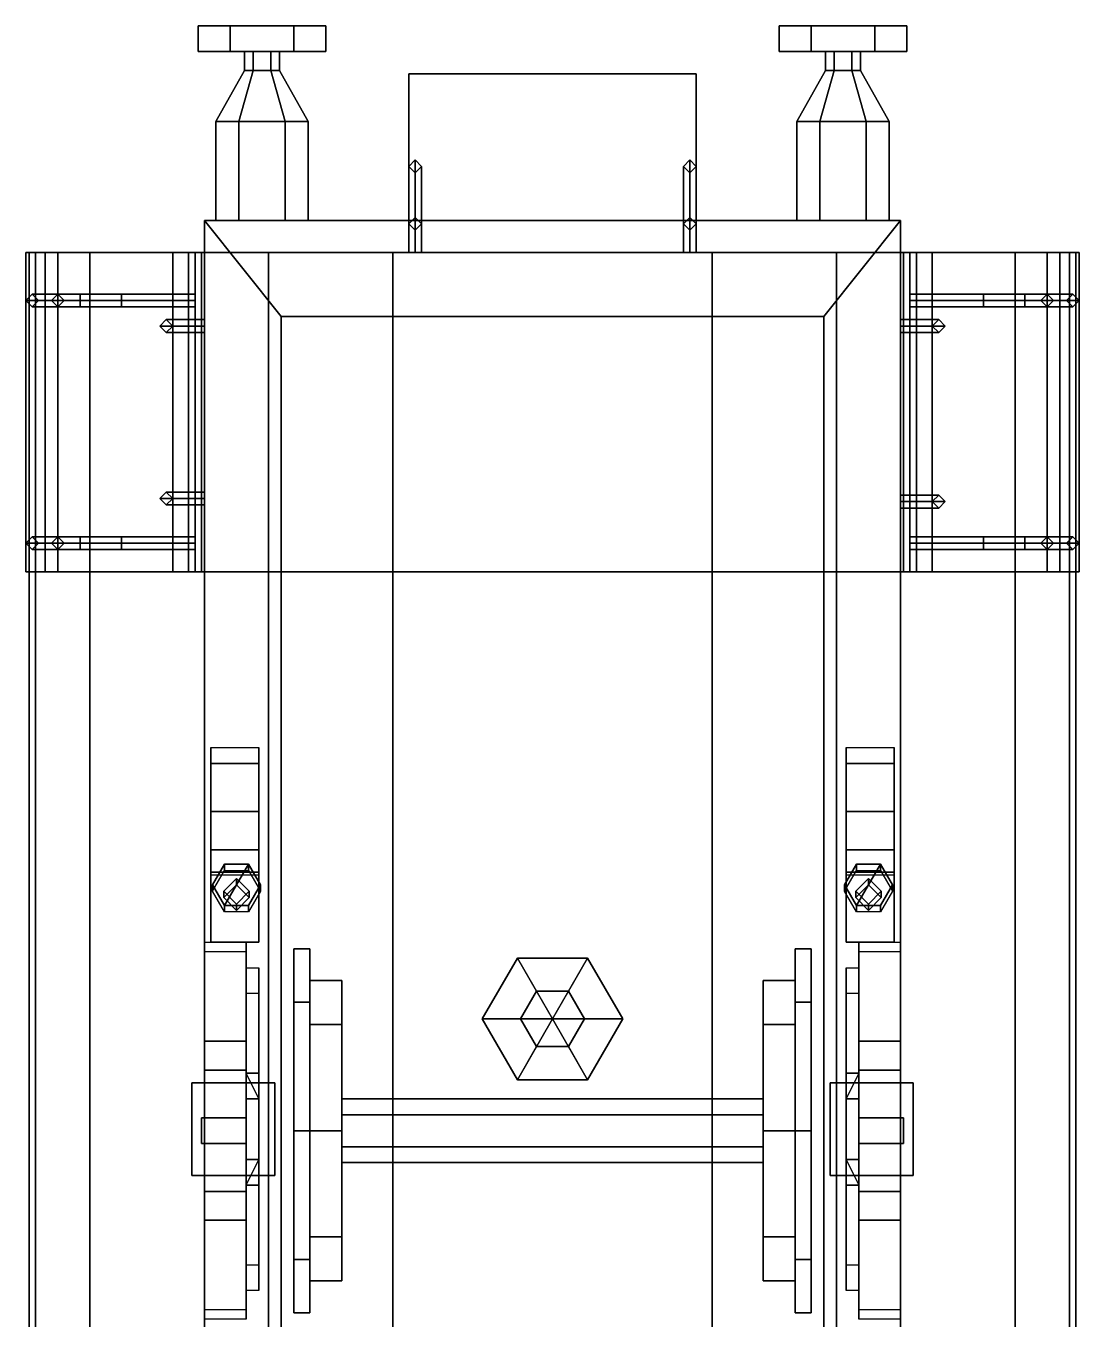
# Model space of a CAD drawing. Header units: millimetres. Extents: x -1.7 to 3, y -7.7 to 18.8.
# Drawn here: x -1.65 to 1.65, y 3.66 to 7.71 of the extents above; entities that cross this region are included whole.
import ezdxf

# ---------------------------------------------------------------- set-up
doc = ezdxf.new("R2010")
doc.units = ezdxf.units.MM
for name, color, linetype in [('buffer', 1, 'Continuous'), ('suspension', 5, 'Continuous'), ('wheels', 2, 'Continuous')]:
    doc.layers.add(name, color=color, linetype=linetype)

msp = doc.modelspace()

# ---------------------------------------------------------------- linework, layer by layer
for points in [[(0.45, 7, 1.26), (0.45, 7.56, 1.26), (-0.45, 7.56, 1.26), (-0.45, 7, 1.26)], [(-0.45, 7, 1.26), (-0.45, 7.56, 1.26), (0.45, 7.56, 1.26), (0.45, 7, 1.26)], [(-0.43, 7.29, 1.26), (-0.45, 7.27, 1.26), (-0.45, 7.27, 2.16), (-0.43, 7.29, 2.18)], [(-0.43, 7.29, 2.18), (-0.45, 7.27, 2.16), (-0.45, 7, 2.16), (-0.43, 7, 2.18)], [(-0.41, 7.27, 1.26), (-0.43, 7.29, 1.26), (-0.43, 7.29, 2.18), (-0.41, 7.27, 2.16)], [(-0.41, 7.27, 2.16), (-0.43, 7.29, 2.18), (-0.43, 7, 2.18), (-0.41, 7, 2.16)], [(0.43, 7.29, 1.26), (0.41, 7.27, 1.26), (0.41, 7.27, 2.16), (0.43, 7.29, 2.18)], [(0.43, 7.29, 2.18), (0.41, 7.27, 2.16), (0.41, 7, 2.16), (0.43, 7, 2.18)], [(0.45, 7.27, 1.26), (0.43, 7.29, 1.26), (0.43, 7.29, 2.18), (0.45, 7.27, 2.16)], [(0.45, 7.27, 2.16), (0.43, 7.29, 2.18), (0.43, 7, 2.18), (0.45, 7, 2.16)], [(-0.45, 7.27, 1.26), (-0.43, 7.25, 1.26), (-0.43, 7.25, 2.14), (-0.45, 7.27, 2.16)], [(-0.45, 7.27, 2.16), (-0.43, 7.25, 2.14), (-0.43, 7, 2.14), (-0.45, 7, 2.16)], [(-0.43, 7.25, 1.26), (-0.41, 7.27, 1.26), (-0.41, 7.27, 2.16), (-0.43, 7.25, 2.14)], [(-0.43, 7.25, 2.14), (-0.41, 7.27, 2.16), (-0.41, 7, 2.16), (-0.43, 7, 2.14)], [(0.41, 7.27, 1.26), (0.43, 7.25, 1.26), (0.43, 7.25, 2.14), (0.41, 7.27, 2.16)], [(0.41, 7.27, 2.16), (0.43, 7.25, 2.14), (0.43, 7, 2.14), (0.41, 7, 2.16)], [(0.43, 7.25, 1.26), (0.45, 7.27, 1.26), (0.45, 7.27, 2.16), (0.43, 7.25, 2.14)], [(0.43, 7.25, 2.14), (0.45, 7.27, 2.16), (0.45, 7, 2.16), (0.43, 7, 2.14)], [(-1.09, 7.1, 0.92), (-1.09, -7.1, 0.92), (-1.09, -7.1, 1.19), (-1.09, 7.1, 1.19)], [(-0.85, 6.8, 0.92), (-0.85, -6.8, 0.92), (-1.09, -7.1, 0.92), (-1.09, 7.1, 0.92)], [(1.09, 7, 1.19), (1.09, 7.1, 1.19), (-1.09, 7.1, 1.19), (-1.09, 7, 1.19)], [(1.09, 7.1, 1.19), (1.09, 7.1, 0.92), (-1.09, 7.1, 0.92), (-1.09, 7.1, 1.19)], [(-1.09, 7.1, 0.92), (1.09, 7.1, 0.92), (0.85, 6.8, 0.92), (-0.85, 6.8, 0.92)], [(-0.43, 7.11, 1.26), (-0.45, 7.09, 1.26), (-0.45, 7.09, 2.16), (-0.43, 7.11, 2.14)], [(-0.45, 7.09, 1.26), (-0.43, 7.07, 1.26), (-0.43, 7.07, 2.14), (-0.45, 7.09, 2.16)], [(-0.41, 7.09, 1.26), (-0.43, 7.11, 1.26), (-0.43, 7.11, 2.14), (-0.41, 7.09, 2.16)], [(-0.43, 7.07, 1.26), (-0.41, 7.09, 1.26), (-0.41, 7.09, 2.16), (-0.43, 7.07, 2.14)], [(0.43, 7.11, 1.26), (0.41, 7.09, 1.26), (0.41, 7.09, 2.16), (0.43, 7.11, 2.14)], [(0.41, 7.09, 1.26), (0.43, 7.07, 1.26), (0.43, 7.07, 2.14), (0.41, 7.09, 2.16)], [(0.45, 7.09, 1.26), (0.43, 7.11, 1.26), (0.43, 7.11, 2.14), (0.45, 7.09, 2.16)], [(0.43, 7.07, 1.26), (0.45, 7.09, 1.26), (0.45, 7.09, 2.16), (0.43, 7.07, 2.14)], [(1.09, 7.1, 0.92), (1.09, -7.1, 0.92), (0.85, -6.8, 0.92), (0.85, 6.8, 0.92)], [(1.09, -7.1, 1.19), (1.09, -7.1, 0.92), (1.09, 7.1, 0.92), (1.09, 7.1, 1.19)], [(-1.19, 6, 0.51), (-1.19, 7, 0.51), (-1.65, 7, 0.51), (-1.65, 6, 0.51)], [(-1.65, 6, 0.51), (-1.65, 7, 0.51), (-1.19, 7, 0.51), (-1.19, 6, 0.51)], [(-1.64, 7, 3.45), (-1.64, -7, 3.45), (-1.64, -7, 3.59), (-1.64, 7, 3.59)], [(1.64, 7, 3.59), (1.64, 7, 3.45), (-1.64, 7, 3.45), (-1.64, 7, 3.59)], [(-1.64, 7, 3.59), (-1.64, -7, 3.59), (-1.62, -7, 3.73), (-1.62, 7, 3.73)], [(1.62, 7, 3.73), (1.64, 7, 3.59), (-1.64, 7, 3.59), (-1.62, 7, 3.73)], [(-1.12, 7, 3.45), (-1.12, 6, 3.45), (-1.64, 6, 3.45), (-1.64, 7, 3.45)], [(-1.62, 7, 3.73), (-1.45, 7, 3.83), (1.45, 7, 3.83), (1.62, 7, 3.73)], [(-1.62, -7, 3.73), (-1.45, -7, 3.83), (-1.45, 7, 3.83), (-1.62, 7, 3.73)], [(-1.59, 6, 0.76), (-1.59, 7, 0.76), (-1.14, 7, 0.76), (-1.14, 6, 0.76)], [(-1.14, 6, 0.76), (-1.14, 7, 0.76), (-1.59, 7, 0.76), (-1.59, 6, 0.76)], [(-1.1, 6, 0.93), (-1.1, 7, 0.93), (-1.55, 7, 0.93), (-1.55, 6, 0.93)], [(-1.55, 6, 0.93), (-1.55, 7, 0.93), (-1.1, 7, 0.93), (-1.1, 6, 0.93)], [(0.89, 7, 4.03), (1.45, 7, 3.83), (-1.45, 7, 3.83), (-0.89, 7, 4.03)], [(-1.45, 7, 3.83), (-1.45, -7, 3.83), (-0.89, -7, 4.03), (-0.89, 7, 4.03)], [(-1.12, 7, 1.19), (-1.12, 6, 1.19), (-1.12, 6, 3.45), (-1.12, 7, 3.45)], [(1.12, 7, 3.45), (1.12, 7, 1.19), (-1.12, 7, 1.19), (-1.12, 7, 3.45)], [(1.12, 7, 1.19), (1.12, 6, 1.19), (-1.12, 6, 1.19), (-1.12, 7, 1.19)], [(-0.89, 7, 4.03), (-0.5, 7, 4.14), (0.5, 7, 4.14), (0.89, 7, 4.03)], [(-0.89, -7, 4.03), (-0.5, -7, 4.14), (-0.5, 7, 4.14), (-0.89, 7, 4.03)], [(-0.5, 7, 4.14), (-0.5, -7, 4.14), (0.5, -7, 4.14), (0.5, 7, 4.14)], [(0.5, 7, 4.14), (0.5, -7, 4.14), (0.89, -7, 4.03), (0.89, 7, 4.03)], [(0.89, -7, 4.03), (1.45, -7, 3.83), (1.45, 7, 3.83), (0.89, 7, 4.03)], [(1.1, 7, 0.93), (1.1, 6, 0.93), (1.55, 6, 0.93), (1.55, 7, 0.93)], [(1.55, 7, 0.93), (1.55, 6, 0.93), (1.1, 6, 0.93), (1.1, 7, 0.93)], [(1.12, 6, 3.45), (1.12, 6, 1.19), (1.12, 7, 1.19), (1.12, 7, 3.45)], [(1.64, 7, 3.45), (1.64, 6, 3.45), (1.12, 6, 3.45), (1.12, 7, 3.45)], [(1.59, 7, 0.76), (1.59, 6, 0.76), (1.14, 6, 0.76), (1.14, 7, 0.76)], [(1.14, 7, 0.76), (1.14, 6, 0.76), (1.59, 6, 0.76), (1.59, 7, 0.76)], [(1.19, 7, 0.51), (1.19, 6, 0.51), (1.65, 6, 0.51), (1.65, 7, 0.51)], [(1.65, 7, 0.51), (1.65, 6, 0.51), (1.19, 6, 0.51), (1.19, 7, 0.51)], [(1.45, 7, 3.83), (1.45, -7, 3.83), (1.62, -7, 3.73), (1.62, 7, 3.73)], [(1.62, -7, 3.73), (1.64, -7, 3.59), (1.64, 7, 3.59), (1.62, 7, 3.73)], [(1.64, -7, 3.59), (1.64, -7, 3.45), (1.64, 7, 3.45), (1.64, 7, 3.59)], [(-1.63, 6.87, 0.51), (-1.65, 6.85, 0.51), (-1.65, 6.85, 1.75), (-1.63, 6.87, 1.75)], [(-1.63, 6.87, 1.75), (-1.65, 6.85, 1.75), (-1.57, 6.85, 1.97), (-1.55, 6.87, 1.97)], [(-1.65, 6.85, 0.51), (-1.63, 6.83, 0.51), (-1.63, 6.83, 1.75), (-1.65, 6.85, 1.75)], [(-1.65, 6.85, 1.75), (-1.63, 6.83, 1.75), (-1.55, 6.83, 1.97), (-1.57, 6.85, 1.97)], [(-1.61, 6.85, 0.51), (-1.63, 6.87, 0.51), (-1.63, 6.87, 1.75), (-1.61, 6.85, 1.75)], [(-1.61, 6.85, 1.75), (-1.63, 6.87, 1.75), (-1.55, 6.87, 1.97), (-1.53, 6.85, 1.97)], [(-1.63, 6.83, 0.51), (-1.61, 6.85, 0.51), (-1.61, 6.85, 1.75), (-1.63, 6.83, 1.75)], [(-1.63, 6.83, 1.75), (-1.61, 6.85, 1.75), (-1.53, 6.85, 1.97), (-1.55, 6.83, 1.97)], [(-1.55, 6.87, 1.97), (-1.57, 6.85, 1.97), (-1.48, 6.85, 2.12), (-1.48, 6.87, 2.09)], [(-1.57, 6.85, 1.97), (-1.55, 6.83, 1.97), (-1.48, 6.83, 2.09), (-1.48, 6.85, 2.12)], [(-1.53, 6.85, 1.97), (-1.55, 6.87, 1.97), (-1.48, 6.87, 2.09), (-1.48, 6.85, 2.06)], [(-1.55, 6.83, 1.97), (-1.53, 6.85, 1.97), (-1.48, 6.85, 2.06), (-1.48, 6.83, 2.09)], [(-1.48, 6.87, 2.09), (-1.48, 6.85, 2.12), (-1.35, 6.85, 2.27), (-1.35, 6.87, 2.25)], [(-1.48, 6.85, 2.06), (-1.48, 6.87, 2.09), (-1.35, 6.87, 2.25), (-1.35, 6.85, 2.23)], [(-1.48, 6.85, 2.12), (-1.48, 6.83, 2.09), (-1.35, 6.83, 2.25), (-1.35, 6.85, 2.27)], [(-1.48, 6.83, 2.09), (-1.48, 6.85, 2.06), (-1.35, 6.85, 2.23), (-1.35, 6.83, 2.25)], [(-1.35, 6.87, 2.25), (-1.35, 6.85, 2.27), (-1.12, 6.85, 2.39), (-1.12, 6.87, 2.37)], [(-1.35, 6.85, 2.23), (-1.35, 6.87, 2.25), (-1.12, 6.87, 2.37), (-1.12, 6.85, 2.35)], [(-1.35, 6.85, 2.27), (-1.35, 6.83, 2.25), (-1.12, 6.83, 2.37), (-1.12, 6.85, 2.39)], [(-1.35, 6.83, 2.25), (-1.35, 6.85, 2.23), (-1.12, 6.85, 2.35), (-1.12, 6.83, 2.37)], [(1.35, 6.85, 2.27), (1.35, 6.87, 2.25), (1.12, 6.87, 2.37), (1.12, 6.85, 2.39)], [(1.35, 6.87, 2.25), (1.35, 6.85, 2.23), (1.12, 6.85, 2.35), (1.12, 6.87, 2.37)], [(1.35, 6.83, 2.25), (1.35, 6.85, 2.27), (1.12, 6.85, 2.39), (1.12, 6.83, 2.37)], [(1.35, 6.85, 2.23), (1.35, 6.83, 2.25), (1.12, 6.83, 2.37), (1.12, 6.85, 2.35)], [(1.48, 6.85, 2.12), (1.48, 6.87, 2.09), (1.35, 6.87, 2.25), (1.35, 6.85, 2.27)], [(1.48, 6.87, 2.09), (1.48, 6.85, 2.06), (1.35, 6.85, 2.23), (1.35, 6.87, 2.25)], [(1.48, 6.83, 2.09), (1.48, 6.85, 2.12), (1.35, 6.85, 2.27), (1.35, 6.83, 2.25)], [(1.48, 6.85, 2.06), (1.48, 6.83, 2.09), (1.35, 6.83, 2.25), (1.35, 6.85, 2.23)], [(1.57, 6.85, 1.97), (1.55, 6.87, 1.97), (1.48, 6.87, 2.09), (1.48, 6.85, 2.12)], [(1.55, 6.87, 1.97), (1.53, 6.85, 1.97), (1.48, 6.85, 2.06), (1.48, 6.87, 2.09)], [(1.55, 6.83, 1.97), (1.57, 6.85, 1.97), (1.48, 6.85, 2.12), (1.48, 6.83, 2.09)], [(1.53, 6.85, 1.97), (1.55, 6.83, 1.97), (1.48, 6.83, 2.09), (1.48, 6.85, 2.06)], [(1.63, 6.87, 1.75), (1.61, 6.85, 1.75), (1.53, 6.85, 1.97), (1.55, 6.87, 1.97)], [(1.61, 6.85, 1.75), (1.63, 6.83, 1.75), (1.55, 6.83, 1.97), (1.53, 6.85, 1.97)], [(1.65, 6.85, 1.75), (1.63, 6.87, 1.75), (1.55, 6.87, 1.97), (1.57, 6.85, 1.97)], [(1.63, 6.83, 1.75), (1.65, 6.85, 1.75), (1.57, 6.85, 1.97), (1.55, 6.83, 1.97)], [(1.63, 6.87, 0.51), (1.61, 6.85, 0.51), (1.61, 6.85, 1.75), (1.63, 6.87, 1.75)], [(1.61, 6.85, 0.51), (1.63, 6.83, 0.51), (1.63, 6.83, 1.75), (1.61, 6.85, 1.75)], [(1.65, 6.85, 0.51), (1.63, 6.87, 0.51), (1.63, 6.87, 1.75), (1.65, 6.85, 1.75)], [(1.63, 6.83, 0.51), (1.65, 6.85, 0.51), (1.65, 6.85, 1.75), (1.63, 6.83, 1.75)], [(-1.21, 6.79, 0.51), (-1.23, 6.77, 0.51), (-1.09, 6.77, 1.16), (-1.09, 6.79, 1.08)], [(-1.23, 6.77, 0.51), (-1.21, 6.75, 0.51), (-1.09, 6.75, 1.08), (-1.09, 6.77, 1.16)], [(-1.19, 6.77, 0.51), (-1.21, 6.79, 0.51), (-1.09, 6.79, 1.08), (-1.09, 6.77, 0.99)], [(-1.21, 6.75, 0.51), (-1.19, 6.77, 0.51), (-1.09, 6.77, 0.99), (-1.09, 6.75, 1.08)], [(-0.85, -6.8, 1.19), (-0.85, -6.8, 0.92), (-0.85, 6.8, 0.92), (-0.85, 6.8, 1.19)], [(-0.85, 6.8, 0.92), (0.85, 6.8, 0.92), (0.85, 6.8, 1.19), (-0.85, 6.8, 1.19)], [(0.85, 6.8, 0.92), (0.85, -6.8, 0.92), (0.85, -6.8, 1.19), (0.85, 6.8, 1.19)], [(1.23, 6.77, 0.51), (1.21, 6.79, 0.51), (1.09, 6.79, 1.08), (1.09, 6.77, 1.16)], [(1.21, 6.79, 0.51), (1.19, 6.77, 0.51), (1.09, 6.77, 0.99), (1.09, 6.79, 1.08)], [(1.19, 6.77, 0.51), (1.21, 6.75, 0.51), (1.09, 6.75, 1.08), (1.09, 6.77, 0.99)], [(1.21, 6.75, 0.51), (1.23, 6.77, 0.51), (1.09, 6.77, 1.16), (1.09, 6.75, 1.08)], [(-1.21, 6.25, 0.51), (-1.23, 6.23, 0.51), (-1.09, 6.23, 1.16), (-1.09, 6.25, 1.08)], [(-1.19, 6.23, 0.51), (-1.21, 6.25, 0.51), (-1.09, 6.25, 1.08), (-1.09, 6.23, 0.99)], [(1.23, 6.22, 0.51), (1.21, 6.24, 0.51), (1.09, 6.24, 1.08), (1.09, 6.22, 1.16)], [(1.21, 6.24, 0.51), (1.19, 6.22, 0.51), (1.09, 6.22, 0.99), (1.09, 6.24, 1.08)], [(-1.23, 6.23, 0.51), (-1.21, 6.21, 0.51), (-1.09, 6.21, 1.08), (-1.09, 6.23, 1.16)], [(-1.21, 6.21, 0.51), (-1.19, 6.23, 0.51), (-1.09, 6.23, 0.99), (-1.09, 6.21, 1.08)], [(1.19, 6.22, 0.51), (1.21, 6.2, 0.51), (1.09, 6.2, 1.08), (1.09, 6.22, 0.99)], [(1.21, 6.2, 0.51), (1.23, 6.22, 0.51), (1.09, 6.22, 1.16), (1.09, 6.2, 1.08)], [(-1.63, 6.11, 0.51), (-1.65, 6.09, 0.51), (-1.65, 6.09, 1.75), (-1.63, 6.11, 1.75)], [(-1.63, 6.11, 1.75), (-1.65, 6.09, 1.75), (-1.57, 6.09, 1.97), (-1.55, 6.11, 1.97)], [(-1.65, 6.09, 0.51), (-1.63, 6.07, 0.51), (-1.63, 6.07, 1.75), (-1.65, 6.09, 1.75)], [(-1.65, 6.09, 1.75), (-1.63, 6.07, 1.75), (-1.55, 6.07, 1.97), (-1.57, 6.09, 1.97)], [(-1.61, 6.09, 0.51), (-1.63, 6.11, 0.51), (-1.63, 6.11, 1.75), (-1.61, 6.09, 1.75)], [(-1.61, 6.09, 1.75), (-1.63, 6.11, 1.75), (-1.55, 6.11, 1.97), (-1.53, 6.09, 1.97)], [(-1.63, 6.07, 0.51), (-1.61, 6.09, 0.51), (-1.61, 6.09, 1.75), (-1.63, 6.07, 1.75)], [(-1.63, 6.07, 1.75), (-1.61, 6.09, 1.75), (-1.53, 6.09, 1.97), (-1.55, 6.07, 1.97)], [(-1.55, 6.11, 1.97), (-1.57, 6.09, 1.97), (-1.48, 6.09, 2.12), (-1.48, 6.11, 2.09)], [(-1.57, 6.09, 1.97), (-1.55, 6.07, 1.97), (-1.48, 6.07, 2.09), (-1.48, 6.09, 2.12)], [(-1.53, 6.09, 1.97), (-1.55, 6.11, 1.97), (-1.48, 6.11, 2.09), (-1.48, 6.09, 2.06)], [(-1.55, 6.07, 1.97), (-1.53, 6.09, 1.97), (-1.48, 6.09, 2.06), (-1.48, 6.07, 2.09)], [(-1.48, 6.11, 2.09), (-1.48, 6.09, 2.12), (-1.35, 6.09, 2.27), (-1.35, 6.11, 2.25)], [(-1.48, 6.09, 2.06), (-1.48, 6.11, 2.09), (-1.35, 6.11, 2.25), (-1.35, 6.09, 2.23)], [(-1.48, 6.09, 2.12), (-1.48, 6.07, 2.09), (-1.35, 6.07, 2.25), (-1.35, 6.09, 2.27)], [(-1.48, 6.07, 2.09), (-1.48, 6.09, 2.06), (-1.35, 6.09, 2.23), (-1.35, 6.07, 2.25)], [(-1.35, 6.11, 2.25), (-1.35, 6.09, 2.27), (-1.12, 6.09, 2.39), (-1.12, 6.11, 2.37)], [(-1.35, 6.09, 2.23), (-1.35, 6.11, 2.25), (-1.12, 6.11, 2.37), (-1.12, 6.09, 2.35)], [(-1.35, 6.09, 2.27), (-1.35, 6.07, 2.25), (-1.12, 6.07, 2.37), (-1.12, 6.09, 2.39)], [(-1.35, 6.07, 2.25), (-1.35, 6.09, 2.23), (-1.12, 6.09, 2.35), (-1.12, 6.07, 2.37)], [(1.35, 6.09, 2.27), (1.35, 6.11, 2.25), (1.12, 6.11, 2.37), (1.12, 6.09, 2.39)], [(1.35, 6.11, 2.25), (1.35, 6.09, 2.23), (1.12, 6.09, 2.35), (1.12, 6.11, 2.37)], [(1.35, 6.07, 2.25), (1.35, 6.09, 2.27), (1.12, 6.09, 2.39), (1.12, 6.07, 2.37)], [(1.35, 6.09, 2.23), (1.35, 6.07, 2.25), (1.12, 6.07, 2.37), (1.12, 6.09, 2.35)], [(1.48, 6.09, 2.12), (1.48, 6.11, 2.09), (1.35, 6.11, 2.25), (1.35, 6.09, 2.27)], [(1.48, 6.11, 2.09), (1.48, 6.09, 2.06), (1.35, 6.09, 2.23), (1.35, 6.11, 2.25)], [(1.48, 6.07, 2.09), (1.48, 6.09, 2.12), (1.35, 6.09, 2.27), (1.35, 6.07, 2.25)], [(1.48, 6.09, 2.06), (1.48, 6.07, 2.09), (1.35, 6.07, 2.25), (1.35, 6.09, 2.23)], [(1.57, 6.09, 1.97), (1.55, 6.11, 1.97), (1.48, 6.11, 2.09), (1.48, 6.09, 2.12)], [(1.55, 6.11, 1.97), (1.53, 6.09, 1.97), (1.48, 6.09, 2.06), (1.48, 6.11, 2.09)], [(1.55, 6.07, 1.97), (1.57, 6.09, 1.97), (1.48, 6.09, 2.12), (1.48, 6.07, 2.09)], [(1.53, 6.09, 1.97), (1.55, 6.07, 1.97), (1.48, 6.07, 2.09), (1.48, 6.09, 2.06)], [(1.63, 6.11, 1.75), (1.61, 6.09, 1.75), (1.53, 6.09, 1.97), (1.55, 6.11, 1.97)], [(1.61, 6.09, 1.75), (1.63, 6.07, 1.75), (1.55, 6.07, 1.97), (1.53, 6.09, 1.97)], [(1.65, 6.09, 1.75), (1.63, 6.11, 1.75), (1.55, 6.11, 1.97), (1.57, 6.09, 1.97)], [(1.63, 6.07, 1.75), (1.65, 6.09, 1.75), (1.57, 6.09, 1.97), (1.55, 6.07, 1.97)], [(1.63, 6.11, 0.51), (1.61, 6.09, 0.51), (1.61, 6.09, 1.75), (1.63, 6.11, 1.75)], [(1.61, 6.09, 0.51), (1.63, 6.07, 0.51), (1.63, 6.07, 1.75), (1.61, 6.09, 1.75)], [(1.65, 6.09, 0.51), (1.63, 6.11, 0.51), (1.63, 6.11, 1.75), (1.65, 6.09, 1.75)], [(1.63, 6.07, 0.51), (1.65, 6.09, 0.51), (1.65, 6.09, 1.75), (1.63, 6.07, 1.75)], [(-1.64, 6, 1.19), (-1.64, -6, 1.19), (-1.64, -6, 3.45), (-1.64, 6, 3.45)], [(1.64, 6, 3.45), (1.64, 6, 1.19), (-1.64, 6, 1.19), (-1.64, 6, 3.45)], [(1.64, 6, 1.19), (1.64, -6, 1.19), (-1.64, -6, 1.19), (-1.64, 6, 1.19)], [(-1.12, 6, 1.19), (-1.64, 6, 1.19), (-1.64, 6, 3.45), (-1.12, 6, 3.45)], [(1.64, 6, 1.19), (1.12, 6, 1.19), (1.12, 6, 3.45), (1.64, 6, 3.45)], [(1.64, -6, 3.45), (1.64, -6, 1.19), (1.64, 6, 1.19), (1.64, 6, 3.45)], [(-1.09, 4.84, 0.92), (-1.09, 4.44, 0.69), (-1.09, 4.53, 0.81), (-1.09, 4.81, 0.92)], [(-0.96, 4.84, 0.92), (-0.96, 4.44, 0.69), (-1.09, 4.44, 0.69), (-1.09, 4.84, 0.92)], [(-0.96, 4.53, 0.81), (-0.96, 4.44, 0.69), (-0.96, 4.84, 0.92), (-0.96, 4.81, 0.92)], [(1.09, 4.84, 0.92), (1.09, 4.44, 0.69), (0.96, 4.44, 0.69), (0.96, 4.84, 0.92)], [(0.96, 4.84, 0.92), (0.96, 4.44, 0.69), (0.96, 4.53, 0.81), (0.96, 4.81, 0.92)], [(1.09, 4.53, 0.81), (1.09, 4.44, 0.69), (1.09, 4.84, 0.92), (1.09, 4.81, 0.92)], [(-1.09, 4.81, 0.92), (-1.09, 4.53, 0.81), (-0.96, 4.53, 0.81), (-0.96, 4.81, 0.92)], [(-0.11, 4.7905, 4.38), (-0.22, 4.6, 4.38), (0, 4.6, 4.52)], [(-0.05, 4.6866, 4.3), (-0.1, 4.6, 4.3), (-0.22, 4.6, 4.38), (-0.11, 4.7905, 4.38)], [(0.11, 4.7905, 4.38), (-0.11, 4.7905, 4.38), (0, 4.6, 4.52)], [(0.05, 4.6866, 4.3), (-0.05, 4.6866, 4.3), (-0.11, 4.7905, 4.38), (0.11, 4.7905, 4.38)], [(0.22, 4.6, 4.38), (0.11, 4.7905, 4.38), (0, 4.6, 4.52)], [(0.1, 4.6, 4.3), (0.05, 4.6866, 4.3), (0.11, 4.7905, 4.38), (0.22, 4.6, 4.38)], [(0.96, 4.81, 0.92), (0.96, 4.53, 0.81), (1.09, 4.53, 0.81), (1.09, 4.81, 0.92)], [(-0.96, 4.76, 0.92), (-0.96, 4.43, 0.4), (-0.96, 4.43, 0.54), (-0.96, 4.68, 0.92)], [(-0.92, 4.76, 0.92), (-0.92, 4.43, 0.4), (-0.96, 4.43, 0.4), (-0.96, 4.76, 0.92)], [(-0.92, 4.43, 0.54), (-0.92, 4.43, 0.4), (-0.92, 4.76, 0.92), (-0.92, 4.68, 0.92)], [(0.96, 4.76, 0.92), (0.96, 4.43, 0.4), (0.92, 4.43, 0.4), (0.92, 4.76, 0.92)], [(0.92, 4.76, 0.92), (0.92, 4.43, 0.4), (0.92, 4.43, 0.54), (0.92, 4.68, 0.92)], [(0.96, 4.43, 0.54), (0.96, 4.43, 0.4), (0.96, 4.76, 0.92), (0.96, 4.68, 0.92)], [(-0.96, 4.68, 0.92), (-0.96, 4.43, 0.54), (-0.92, 4.43, 0.54), (-0.92, 4.68, 0.92)], [(-0.05, 4.6866, 4.14), (-0.1, 4.6, 4.14), (-0.1, 4.6, 4.3), (-0.05, 4.6866, 4.3)], [(0.05, 4.6866, 4.14), (-0.05, 4.6866, 4.14), (-0.05, 4.6866, 4.3), (0.05, 4.6866, 4.3)], [(0.1, 4.6, 4.14), (0.05, 4.6866, 4.14), (0.05, 4.6866, 4.3), (0.1, 4.6, 4.3)], [(0.92, 4.68, 0.92), (0.92, 4.43, 0.54), (0.96, 4.43, 0.54), (0.96, 4.68, 0.92)], [(-0.22, 4.6, 4.38), (-0.11, 4.4095, 4.38), (0, 4.6, 4.52)], [(-0.1, 4.6, 4.3), (-0.05, 4.5134, 4.3), (-0.11, 4.4095, 4.38), (-0.22, 4.6, 4.38)], [(-0.11, 4.4095, 4.38), (0.11, 4.4095, 4.38), (0, 4.6, 4.52)], [(-0.1, 4.6, 4.14), (-0.05, 4.5134, 4.14), (-0.05, 4.5134, 4.3), (-0.1, 4.6, 4.3)], [(0.11, 4.4095, 4.38), (0.22, 4.6, 4.38), (0, 4.6, 4.52)], [(0.05, 4.5134, 4.14), (0.1, 4.6, 4.14), (0.1, 4.6, 4.3), (0.05, 4.5134, 4.3)], [(0.05, 4.5134, 4.3), (0.1, 4.6, 4.3), (0.22, 4.6, 4.38), (0.11, 4.4095, 4.38)], [(-1.09, 4.44, 0.69), (-1.09, 4.29, 0.69), (-1.09, 4.29, 0.81), (-1.09, 4.53, 0.81)], [(-1.09, 4.53, 0.81), (-1.09, 4.29, 0.81), (-0.96, 4.29, 0.81), (-0.96, 4.53, 0.81)], [(-0.05, 4.5134, 4.3), (0.05, 4.5134, 4.3), (0.11, 4.4095, 4.38), (-0.11, 4.4095, 4.38)], [(-0.05, 4.5134, 4.14), (0.05, 4.5134, 4.14), (0.05, 4.5134, 4.3), (-0.05, 4.5134, 4.3)], [(0.96, 4.44, 0.69), (0.96, 4.29, 0.69), (0.96, 4.29, 0.81), (0.96, 4.53, 0.81)], [(0.96, 4.53, 0.81), (0.96, 4.29, 0.81), (1.09, 4.29, 0.81), (1.09, 4.53, 0.81)], [(1.09, 4.29, 0.81), (1.09, 4.29, 0.69), (1.09, 4.44, 0.69), (1.09, 4.53, 0.81)], [(-0.96, 4.44, 0.69), (-0.96, 4.29, 0.69), (-1.09, 4.29, 0.69), (-1.09, 4.44, 0.69)], [(-0.92, 4.43, 0.92), (-0.92, 4.43, 0.28), (-0.96, 4.43, 0.28), (-0.96, 4.43, 0.92)], [(-0.96, 4.43, 0.92), (-0.96, 4.43, 0.73), (-0.96, 4.35, 0.73), (-0.96, 4.35, 0.92)], [(-0.96, 4.43, 0.73), (-0.96, 4.43, 0.28), (-0.96, 4.08, 0.28), (-0.96, 4.08, 0.73)], [(-0.96, 4.08, 0.28), (-0.96, 4.43, 0.28), (-0.92, 4.43, 0.28), (-0.92, 4.08, 0.28)], [(-0.92, 4.16, 0.73), (-0.92, 4.35, 0.73), (-0.96, 4.43, 0.73), (-0.96, 4.08, 0.73)], [(-0.92, 4.35, 0.73), (-0.92, 4.43, 0.73), (-0.92, 4.43, 0.92), (-0.92, 4.35, 0.92)], [(-0.92, 4.08, 0.28), (-0.92, 4.43, 0.28), (-0.92, 4.43, 0.73), (-0.92, 4.08, 0.73)], [(0.96, 4.43, 0.92), (0.96, 4.43, 0.28), (0.92, 4.43, 0.28), (0.92, 4.43, 0.92)], [(0.92, 4.43, 0.73), (0.92, 4.35, 0.73), (0.92, 4.35, 0.92), (0.92, 4.43, 0.92)], [(0.92, 4.43, 0.28), (0.92, 4.08, 0.28), (0.92, 4.08, 0.73), (0.92, 4.43, 0.73)], [(0.96, 4.43, 0.28), (0.96, 4.08, 0.28), (0.92, 4.08, 0.28), (0.92, 4.43, 0.28)], [(0.92, 4.35, 0.73), (0.92, 4.16, 0.73), (0.96, 4.08, 0.73), (0.96, 4.43, 0.73)], [(1.09, 4.44, 0.69), (1.09, 4.29, 0.69), (0.96, 4.29, 0.69), (0.96, 4.44, 0.69)], [(0.96, 4.35, 0.92), (0.96, 4.35, 0.73), (0.96, 4.43, 0.73), (0.96, 4.43, 0.92)], [(0.96, 4.08, 0.73), (0.96, 4.08, 0.28), (0.96, 4.43, 0.28), (0.96, 4.43, 0.73)], [(-0.87, 4.11, 0.68), (-0.87, 4.4, 0.68), (-1.13, 4.4, 0.68), (-1.13, 4.11, 0.68)], [(-1.13, 4.11, 0.4), (-1.13, 4.4, 0.4), (-0.87, 4.4, 0.4), (-0.87, 4.11, 0.4)], [(-1.13, 4.4, 0.68), (-1.13, 4.4, 0.4), (-1.13, 4.11, 0.4), (-1.13, 4.11, 0.68)], [(-0.87, 4.4, 0.68), (-0.87, 4.4, 0.4), (-1.13, 4.4, 0.4), (-1.13, 4.4, 0.68)], [(-0.87, 4.11, 0.4), (-0.87, 4.4, 0.4), (-0.87, 4.4, 0.68), (-0.87, 4.11, 0.68)], [(0.87, 4.4, 0.68), (0.87, 4.11, 0.68), (1.13, 4.11, 0.68), (1.13, 4.4, 0.68)], [(1.13, 4.4, 0.4), (1.13, 4.11, 0.4), (0.87, 4.11, 0.4), (0.87, 4.4, 0.4)], [(0.87, 4.4, 0.4), (0.87, 4.11, 0.4), (0.87, 4.11, 0.68), (0.87, 4.4, 0.68)], [(1.13, 4.4, 0.68), (1.13, 4.4, 0.4), (0.87, 4.4, 0.4), (0.87, 4.4, 0.68)], [(1.13, 4.11, 0.68), (1.13, 4.11, 0.4), (1.13, 4.4, 0.4), (1.13, 4.4, 0.68)], [(-0.96, 4.35, 0.92), (-0.96, 4.35, 0.73), (-0.92, 4.35, 0.73), (-0.92, 4.35, 0.92)], [(0.92, 4.35, 0.92), (0.92, 4.35, 0.73), (0.96, 4.35, 0.73), (0.96, 4.35, 0.92)], [(-0.96, 4.29, 0.82), (-0.96, 4.29, 0.68), (-1.1, 4.29, 0.68), (-1.1, 4.29, 0.82)], [(-1.1, 4.29, 0.82), (-1.1, 4.29, 0.68), (-1.1, 4.21, 0.68), (-1.1, 4.21, 0.82)], [(-0.96, 4.21, 0.82), (-0.96, 4.29, 0.82), (-1.1, 4.29, 0.82), (-1.1, 4.21, 0.82)], [(-0.96, 4.21, 0.68), (-0.96, 4.29, 0.68), (-0.96, 4.29, 0.82), (-0.96, 4.21, 0.82)], [(1.1, 4.29, 0.82), (1.1, 4.29, 0.68), (0.96, 4.29, 0.68), (0.96, 4.29, 0.82)], [(0.96, 4.29, 0.68), (0.96, 4.21, 0.68), (0.96, 4.21, 0.82), (0.96, 4.29, 0.82)], [(0.96, 4.29, 0.82), (0.96, 4.21, 0.82), (1.1, 4.21, 0.82), (1.1, 4.29, 0.82)], [(1.1, 4.21, 0.82), (1.1, 4.21, 0.68), (1.1, 4.29, 0.68), (1.1, 4.29, 0.82)], [(-1.1, 4.21, 0.82), (-1.1, 4.21, 0.68), (-0.96, 4.21, 0.68), (-0.96, 4.21, 0.82)], [(-1.09, 4.21, 0.81), (-1.09, 4.21, 0.69), (-1.09, 4.06, 0.69), (-1.09, 3.97, 0.81)], [(-1.09, 4.06, 0.69), (-1.09, 4.21, 0.69), (-0.96, 4.21, 0.69), (-0.96, 4.06, 0.69)], [(-0.96, 3.97, 0.81), (-0.96, 4.21, 0.81), (-1.09, 4.21, 0.81), (-1.09, 3.97, 0.81)], [(0.96, 4.21, 0.82), (0.96, 4.21, 0.68), (1.1, 4.21, 0.68), (1.1, 4.21, 0.82)], [(0.96, 4.21, 0.81), (0.96, 4.21, 0.69), (0.96, 4.06, 0.69), (0.96, 3.97, 0.81)], [(0.96, 4.06, 0.69), (0.96, 4.21, 0.69), (1.09, 4.21, 0.69), (1.09, 4.06, 0.69)], [(1.09, 3.97, 0.81), (1.09, 4.21, 0.81), (0.96, 4.21, 0.81), (0.96, 3.97, 0.81)], [(1.09, 4.06, 0.69), (1.09, 4.21, 0.69), (1.09, 4.21, 0.81), (1.09, 3.97, 0.81)], [(-0.92, 4.16, 0.92), (-0.92, 4.16, 0.73), (-0.96, 4.16, 0.73), (-0.96, 4.16, 0.92)], [(-0.96, 4.16, 0.92), (-0.96, 4.16, 0.73), (-0.96, 4.08, 0.73), (-0.96, 4.08, 0.92)], [(-0.92, 4.08, 0.73), (-0.92, 4.16, 0.73), (-0.92, 4.16, 0.92), (-0.92, 4.08, 0.92)], [(0.96, 4.16, 0.92), (0.96, 4.16, 0.73), (0.92, 4.16, 0.73), (0.92, 4.16, 0.92)], [(0.92, 4.16, 0.73), (0.92, 4.08, 0.73), (0.92, 4.08, 0.92), (0.92, 4.16, 0.92)], [(0.96, 4.08, 0.92), (0.96, 4.08, 0.73), (0.96, 4.16, 0.73), (0.96, 4.16, 0.92)], [(-1.13, 4.11, 0.68), (-1.13, 4.11, 0.4), (-0.87, 4.11, 0.4), (-0.87, 4.11, 0.68)], [(0.87, 4.11, 0.68), (0.87, 4.11, 0.4), (1.13, 4.11, 0.4), (1.13, 4.11, 0.68)], [(-1.09, 3.66, 0.92), (-1.09, 4.06, 0.69), (-0.96, 4.06, 0.69), (-0.96, 3.66, 0.92)], [(-1.09, 3.97, 0.81), (-1.09, 4.06, 0.69), (-1.09, 3.66, 0.92), (-1.09, 3.69, 0.92)], [(-0.96, 4.08, 0.92), (-0.96, 4.08, 0.28), (-0.92, 4.08, 0.28), (-0.92, 4.08, 0.92)], [(-0.96, 4.08, 0.54), (-0.96, 4.08, 0.4), (-0.96, 3.75, 0.92), (-0.96, 3.83, 0.92)], [(-0.96, 3.75, 0.92), (-0.96, 4.08, 0.4), (-0.92, 4.08, 0.4), (-0.92, 3.75, 0.92)], [(-0.92, 3.83, 0.92), (-0.92, 4.08, 0.54), (-0.96, 4.08, 0.54), (-0.96, 3.83, 0.92)], [(-0.96, 3.66, 0.92), (-0.96, 4.06, 0.69), (-0.96, 3.97, 0.81), (-0.96, 3.69, 0.92)], [(-0.92, 3.75, 0.92), (-0.92, 4.08, 0.4), (-0.92, 4.08, 0.54), (-0.92, 3.83, 0.92)], [(0.92, 4.08, 0.92), (0.92, 4.08, 0.28), (0.96, 4.08, 0.28), (0.96, 4.08, 0.92)], [(0.92, 4.08, 0.54), (0.92, 4.08, 0.4), (0.92, 3.75, 0.92), (0.92, 3.83, 0.92)], [(0.92, 3.75, 0.92), (0.92, 4.08, 0.4), (0.96, 4.08, 0.4), (0.96, 3.75, 0.92)], [(0.96, 3.83, 0.92), (0.96, 4.08, 0.54), (0.92, 4.08, 0.54), (0.92, 3.83, 0.92)], [(0.96, 3.75, 0.92), (0.96, 4.08, 0.4), (0.96, 4.08, 0.54), (0.96, 3.83, 0.92)], [(0.96, 3.66, 0.92), (0.96, 4.06, 0.69), (1.09, 4.06, 0.69), (1.09, 3.66, 0.92)], [(0.96, 3.97, 0.81), (0.96, 4.06, 0.69), (0.96, 3.66, 0.92), (0.96, 3.69, 0.92)], [(1.09, 3.66, 0.92), (1.09, 4.06, 0.69), (1.09, 3.97, 0.81), (1.09, 3.69, 0.92)], [(-0.96, 3.69, 0.92), (-0.96, 3.97, 0.81), (-1.09, 3.97, 0.81), (-1.09, 3.69, 0.92)], [(1.09, 3.69, 0.92), (1.09, 3.97, 0.81), (0.96, 3.97, 0.81), (0.96, 3.69, 0.92)]]:
    msp.add_3dface(points)
at = {"layer": 'buffer'}
for points in [[(-1.01, 7.71, 1.2232), (-1.11, 7.71, 1.05), (-1.11, 7.63, 1.05), (-1.01, 7.63, 1.2232)], [(-0.71, 7.71, 1.05), (-1.11, 7.71, 1.05), (-1.01, 7.71, 1.2232), (-0.81, 7.71, 1.2232)], [(-1.11, 7.71, 1.05), (-1.01, 7.71, 0.8768), (-1.01, 7.63, 0.8768), (-1.11, 7.63, 1.05)], [(-0.81, 7.71, 0.8768), (-1.01, 7.71, 0.8768), (-1.11, 7.71, 1.05), (-0.71, 7.71, 1.05)], [(-1.01, 7.71, 0.8768), (-0.81, 7.71, 0.8768), (-0.81, 7.63, 0.8768), (-1.01, 7.63, 0.8768)], [(-0.81, 7.71, 1.2232), (-1.01, 7.71, 1.2232), (-1.01, 7.63, 1.2232), (-0.81, 7.63, 1.2232)], [(-0.71, 7.71, 1.05), (-0.81, 7.71, 1.2232), (-0.81, 7.63, 1.2232), (-0.71, 7.63, 1.05)], [(-0.81, 7.71, 0.8768), (-0.71, 7.71, 1.05), (-0.71, 7.63, 1.05), (-0.81, 7.63, 0.8768)], [(1.11, 7.71, 1.05), (0.71, 7.71, 1.05), (0.81, 7.71, 1.2232), (1.01, 7.71, 1.2232)], [(0.81, 7.71, 1.2232), (0.71, 7.71, 1.05), (0.71, 7.63, 1.05), (0.81, 7.63, 1.2232)], [(1.01, 7.71, 0.8768), (0.81, 7.71, 0.8768), (0.71, 7.71, 1.05), (1.11, 7.71, 1.05)], [(0.71, 7.71, 1.05), (0.81, 7.71, 0.8768), (0.81, 7.63, 0.8768), (0.71, 7.63, 1.05)], [(0.81, 7.71, 0.8768), (1.01, 7.71, 0.8768), (1.01, 7.63, 0.8768), (0.81, 7.63, 0.8768)], [(1.01, 7.71, 1.2232), (0.81, 7.71, 1.2232), (0.81, 7.63, 1.2232), (1.01, 7.63, 1.2232)], [(1.11, 7.71, 1.05), (1.01, 7.71, 1.2232), (1.01, 7.63, 1.2232), (1.11, 7.63, 1.05)], [(1.01, 7.71, 0.8768), (1.11, 7.71, 1.05), (1.11, 7.63, 1.05), (1.01, 7.63, 0.8768)], [(-0.81, 7.63, 1.2232), (-1.01, 7.63, 1.2232), (-1.11, 7.63, 1.05), (-0.71, 7.63, 1.05)], [(-0.71, 7.63, 1.05), (-1.11, 7.63, 1.05), (-1.01, 7.63, 0.8768), (-0.81, 7.63, 0.8768)], [(-0.9375, 7.63, 1.0976), (-0.965, 7.63, 1.05), (-0.965, 7.57, 1.05), (-0.9375, 7.57, 1.0976)], [(-0.965, 7.63, 1.05), (-0.9375, 7.63, 1.0024), (-0.9375, 7.57, 1.0024), (-0.965, 7.57, 1.05)], [(-0.9375, 7.63, 1.0024), (-0.8825, 7.63, 1.0024), (-0.8825, 7.57, 1.0024), (-0.9375, 7.57, 1.0024)], [(-0.8825, 7.63, 1.0976), (-0.9375, 7.63, 1.0976), (-0.9375, 7.57, 1.0976), (-0.8825, 7.57, 1.0976)], [(-0.855, 7.63, 1.05), (-0.8825, 7.63, 1.0976), (-0.8825, 7.57, 1.0976), (-0.855, 7.57, 1.05)], [(-0.8825, 7.63, 1.0024), (-0.855, 7.63, 1.05), (-0.855, 7.57, 1.05), (-0.8825, 7.57, 1.0024)], [(1.01, 7.63, 1.2232), (0.81, 7.63, 1.2232), (0.71, 7.63, 1.05), (1.11, 7.63, 1.05)], [(1.11, 7.63, 1.05), (0.71, 7.63, 1.05), (0.81, 7.63, 0.8768), (1.01, 7.63, 0.8768)], [(0.8825, 7.63, 1.0976), (0.855, 7.63, 1.05), (0.855, 7.57, 1.05), (0.8825, 7.57, 1.0976)], [(0.855, 7.63, 1.05), (0.8825, 7.63, 1.0024), (0.8825, 7.57, 1.0024), (0.855, 7.57, 1.05)], [(0.8825, 7.63, 1.0024), (0.9375, 7.63, 1.0024), (0.9375, 7.57, 1.0024), (0.8825, 7.57, 1.0024)], [(0.9375, 7.63, 1.0976), (0.8825, 7.63, 1.0976), (0.8825, 7.57, 1.0976), (0.9375, 7.57, 1.0976)], [(0.965, 7.63, 1.05), (0.9375, 7.63, 1.0976), (0.9375, 7.57, 1.0976), (0.965, 7.57, 1.05)], [(0.9375, 7.63, 1.0024), (0.965, 7.63, 1.05), (0.965, 7.57, 1.05), (0.9375, 7.57, 1.0024)], [(-0.9375, 7.57, 1.0976), (-0.965, 7.57, 1.05), (-1.055, 7.41, 1.05), (-0.9825, 7.41, 1.1756)], [(-0.965, 7.57, 1.05), (-0.9375, 7.57, 1.0024), (-0.9825, 7.41, 0.9244), (-1.055, 7.41, 1.05)], [(-0.9375, 7.57, 1.0024), (-0.8825, 7.57, 1.0024), (-0.8375, 7.41, 0.9244), (-0.9825, 7.41, 0.9244)], [(-0.8825, 7.57, 1.0976), (-0.9375, 7.57, 1.0976), (-0.9825, 7.41, 1.1756), (-0.8375, 7.41, 1.1756)], [(-0.855, 7.57, 1.05), (-0.8825, 7.57, 1.0976), (-0.8375, 7.41, 1.1756), (-0.765, 7.41, 1.05)], [(-0.8825, 7.57, 1.0024), (-0.855, 7.57, 1.05), (-0.765, 7.41, 1.05), (-0.8375, 7.41, 0.9244)], [(0.8825, 7.57, 1.0976), (0.855, 7.57, 1.05), (0.765, 7.41, 1.05), (0.8375, 7.41, 1.1756)], [(0.855, 7.57, 1.05), (0.8825, 7.57, 1.0024), (0.8375, 7.41, 0.9244), (0.765, 7.41, 1.05)], [(0.8825, 7.57, 1.0024), (0.9375, 7.57, 1.0024), (0.9825, 7.41, 0.9244), (0.8375, 7.41, 0.9244)], [(0.9375, 7.57, 1.0976), (0.8825, 7.57, 1.0976), (0.8375, 7.41, 1.1756), (0.9825, 7.41, 1.1756)], [(0.965, 7.57, 1.05), (0.9375, 7.57, 1.0976), (0.9825, 7.41, 1.1756), (1.055, 7.41, 1.05)], [(0.9375, 7.57, 1.0024), (0.965, 7.57, 1.05), (1.055, 7.41, 1.05), (0.9825, 7.41, 0.9244)], [(-0.9825, 7.41, 1.1756), (-1.055, 7.41, 1.05), (-1.055, 7.1, 1.05), (-0.9825, 7.1, 1.1756)], [(-1.055, 7.41, 1.05), (-0.9825, 7.41, 0.9244), (-0.9825, 7.1, 0.9244), (-1.055, 7.1, 1.05)], [(-0.9825, 7.41, 0.9244), (-0.8375, 7.41, 0.9244), (-0.8375, 7.1, 0.9244), (-0.9825, 7.1, 0.9244)], [(-0.8375, 7.41, 1.1756), (-0.9825, 7.41, 1.1756), (-0.9825, 7.1, 1.1756), (-0.8375, 7.1, 1.1756)], [(-0.765, 7.41, 1.05), (-0.8375, 7.41, 1.1756), (-0.8375, 7.1, 1.1756), (-0.765, 7.1, 1.05)], [(-0.8375, 7.41, 0.9244), (-0.765, 7.41, 1.05), (-0.765, 7.1, 1.05), (-0.8375, 7.1, 0.9244)], [(0.8375, 7.41, 1.1756), (0.765, 7.41, 1.05), (0.765, 7.1, 1.05), (0.8375, 7.1, 1.1756)], [(0.765, 7.41, 1.05), (0.8375, 7.41, 0.9244), (0.8375, 7.1, 0.9244), (0.765, 7.1, 1.05)], [(0.8375, 7.41, 0.9244), (0.9825, 7.41, 0.9244), (0.9825, 7.1, 0.9244), (0.8375, 7.1, 0.9244)], [(0.9825, 7.41, 1.1756), (0.8375, 7.41, 1.1756), (0.8375, 7.1, 1.1756), (0.9825, 7.1, 1.1756)], [(1.055, 7.41, 1.05), (0.9825, 7.41, 1.1756), (0.9825, 7.1, 1.1756), (1.055, 7.1, 1.05)], [(0.9825, 7.41, 0.9244), (1.055, 7.41, 1.05), (1.055, 7.1, 1.05), (0.9825, 7.1, 0.9244)]]:
    msp.add_3dface(points, dxfattribs=at)
at = {"layer": 'suspension'}
for points in [[(-0.92, 5.45, 0.92), (-0.92, 5.4, 0.84), (-1.07, 5.4, 0.84), (-1.07, 5.45, 0.92)], [(-1.07, 5.45, 0.92), (-1.07, 5.4, 0.84), (-1.07, 5.13, 0.84), (-1.07, 5.05, 0.92)], [(-0.92, 5.13, 0.84), (-0.92, 5.4, 0.84), (-0.92, 5.45, 0.92), (-0.92, 5.05, 0.92)], [(1.07, 5.45, 0.92), (1.07, 5.4, 0.84), (0.92, 5.4, 0.84), (0.92, 5.45, 0.92)], [(0.92, 5.45, 0.92), (0.92, 5.4, 0.84), (0.92, 5.13, 0.84), (0.92, 5.05, 0.92)], [(1.07, 5.13, 0.84), (1.07, 5.4, 0.84), (1.07, 5.45, 0.92), (1.07, 5.05, 0.92)], [(-0.92, 5.4, 0.71), (-0.92, 5.25, 0.52), (-1.07, 5.25, 0.52), (-1.07, 5.4, 0.71)], [(-1.07, 5.4, 0.71), (-1.07, 5.25, 0.52), (-1.07, 5.06, 0.58), (-1.07, 5.13, 0.71)], [(-0.92, 5.4, 0.84), (-0.92, 5.4, 0.71), (-1.07, 5.4, 0.71), (-1.07, 5.4, 0.84)], [(-1.07, 5.4, 0.84), (-1.07, 5.4, 0.71), (-1.07, 5.13, 0.71), (-1.07, 5.13, 0.84)], [(-0.92, 5.06, 0.58), (-0.92, 5.25, 0.52), (-0.92, 5.4, 0.71), (-0.92, 5.13, 0.71)], [(-0.92, 5.13, 0.71), (-0.92, 5.4, 0.71), (-0.92, 5.4, 0.84), (-0.92, 5.13, 0.84)], [(0.92, 5.4, 0.84), (0.92, 5.4, 0.71), (0.92, 5.13, 0.71), (0.92, 5.13, 0.84)], [(1.07, 5.4, 0.84), (1.07, 5.4, 0.71), (0.92, 5.4, 0.71), (0.92, 5.4, 0.84)], [(1.07, 5.4, 0.71), (1.07, 5.25, 0.52), (0.92, 5.25, 0.52), (0.92, 5.4, 0.71)], [(0.92, 5.4, 0.71), (0.92, 5.25, 0.52), (0.92, 5.06, 0.58), (0.92, 5.13, 0.71)], [(1.07, 5.13, 0.71), (1.07, 5.4, 0.71), (1.07, 5.4, 0.84), (1.07, 5.13, 0.84)], [(1.07, 5.06, 0.58), (1.07, 5.25, 0.52), (1.07, 5.4, 0.71), (1.07, 5.13, 0.71)], [(-0.92, 5.25, 0.52), (-0.92, 4.84, 0.51), (-1.07, 4.84, 0.51), (-1.07, 5.25, 0.52)], [(-1.07, 5.25, 0.52), (-1.07, 4.84, 0.51), (-1.07, 4.84, 0.58), (-1.07, 5.06, 0.58)], [(-0.92, 4.84, 0.58), (-0.92, 4.84, 0.51), (-0.92, 5.25, 0.52), (-0.92, 5.06, 0.58)], [(0.92, 5.25, 0.52), (0.92, 4.84, 0.51), (0.92, 4.84, 0.58), (0.92, 5.06, 0.58)], [(1.07, 5.25, 0.52), (1.07, 4.84, 0.51), (0.92, 4.84, 0.51), (0.92, 5.25, 0.52)], [(1.07, 4.84, 0.58), (1.07, 4.84, 0.51), (1.07, 5.25, 0.52), (1.07, 5.06, 0.58)], [(-1.07, 5.13, 0.71), (-1.07, 5.06, 0.58), (-0.92, 5.06, 0.58), (-0.92, 5.13, 0.71)], [(-1.07, 5.05, 0.92), (-1.07, 5.13, 0.84), (-0.92, 5.13, 0.84), (-0.92, 5.05, 0.92)], [(-1.07, 5.13, 0.84), (-1.07, 5.13, 0.71), (-0.92, 5.13, 0.71), (-0.92, 5.13, 0.84)], [(0.92, 5.13, 0.84), (0.92, 5.13, 0.71), (1.07, 5.13, 0.71), (1.07, 5.13, 0.84)], [(0.92, 5.05, 0.92), (0.92, 5.13, 0.84), (1.07, 5.13, 0.84), (1.07, 5.05, 0.92)], [(0.92, 5.13, 0.71), (0.92, 5.06, 0.58), (1.07, 5.06, 0.58), (1.07, 5.13, 0.71)], [(-1.0275, 5.085, 0.27), (-1.065, 5.02, 0.27), (-1.065, 5, 0.52), (-1.0275, 5.065, 0.52)], [(-0.9525, 5.085, 0.27), (-1.0275, 4.955, 0.27), (-1.065, 5.02, 0.27), (-1.0275, 5.085, 0.27)], [(-0.9525, 5.085, 0.27), (-1.0275, 5.085, 0.27), (-1.0275, 5.065, 0.52), (-0.9525, 5.065, 0.52)], [(-0.915, 5.02, 0.27), (-0.9525, 4.955, 0.27), (-1.0275, 4.955, 0.27), (-0.9525, 5.085, 0.27)], [(-0.915, 5.02, 0.27), (-0.9525, 5.085, 0.27), (-0.9525, 5.065, 0.52), (-0.915, 5, 0.52)], [(1.0275, 5.085, 0.27), (0.9525, 4.955, 0.27), (0.915, 5.02, 0.27), (0.9525, 5.085, 0.27)], [(0.9525, 5.085, 0.27), (0.915, 5.02, 0.27), (0.915, 5, 0.52), (0.9525, 5.065, 0.52)], [(1.065, 5.02, 0.27), (1.0275, 4.955, 0.27), (0.9525, 4.955, 0.27), (1.0275, 5.085, 0.27)], [(1.0275, 5.085, 0.27), (0.9525, 5.085, 0.27), (0.9525, 5.065, 0.52), (1.0275, 5.065, 0.52)], [(1.065, 5.02, 0.27), (1.0275, 5.085, 0.27), (1.0275, 5.065, 0.52), (1.065, 5, 0.52)], [(-1.07, 5.06, 0.58), (-1.07, 4.84, 0.58), (-0.92, 4.84, 0.58), (-0.92, 5.06, 0.58)], [(-0.99, 5.04, 0.58), (-1.03, 5, 0.58), (-1.03, 4.98, 0.92), (-0.99, 5.02, 0.92)], [(-0.95, 5, 0.58), (-0.99, 5.04, 0.58), (-0.99, 5.02, 0.92), (-0.95, 4.98, 0.92)], [(0.92, 5.06, 0.58), (0.92, 4.84, 0.58), (1.07, 4.84, 0.58), (1.07, 5.06, 0.58)], [(0.99, 5.04, 0.58), (0.95, 5, 0.58), (0.95, 4.98, 0.92), (0.99, 5.02, 0.92)], [(1.03, 5, 0.58), (0.99, 5.04, 0.58), (0.99, 5.02, 0.92), (1.03, 4.98, 0.92)], [(-1.065, 5.02, 0.27), (-1.0275, 4.955, 0.27), (-1.0275, 4.935, 0.52), (-1.065, 5, 0.52)], [(-1.03, 5, 0.58), (-0.99, 4.96, 0.58), (-0.99, 4.94, 0.92), (-1.03, 4.98, 0.92)], [(-0.99, 4.96, 0.58), (-0.95, 5, 0.58), (-0.95, 4.98, 0.92), (-0.99, 4.94, 0.92)], [(-0.9525, 4.955, 0.27), (-0.915, 5.02, 0.27), (-0.915, 5, 0.52), (-0.9525, 4.935, 0.52)], [(0.915, 5.02, 0.27), (0.9525, 4.955, 0.27), (0.9525, 4.935, 0.52), (0.915, 5, 0.52)], [(0.95, 5, 0.58), (0.99, 4.96, 0.58), (0.99, 4.94, 0.92), (0.95, 4.98, 0.92)], [(0.99, 4.96, 0.58), (1.03, 5, 0.58), (1.03, 4.98, 0.92), (0.99, 4.94, 0.92)], [(1.0275, 4.955, 0.27), (1.065, 5.02, 0.27), (1.065, 5, 0.52), (1.0275, 4.935, 0.52)], [(-1.0275, 4.955, 0.27), (-0.9525, 4.955, 0.27), (-0.9525, 4.935, 0.52), (-1.0275, 4.935, 0.52)], [(0.9525, 4.955, 0.27), (1.0275, 4.955, 0.27), (1.0275, 4.935, 0.52), (0.9525, 4.935, 0.52)], [(-1.07, 4.84, 0.58), (-1.07, 4.84, 0.51), (-0.92, 4.84, 0.51), (-0.92, 4.84, 0.58)]]:
    msp.add_3dface(points, dxfattribs=at)
at = {"layer": 'wheels'}
for points in [[(-0.76, 4.82, 0.52), (-0.76, 4.6531, 0.1169), (-0.81, 4.6531, 0.1169), (-0.81, 4.82, 0.52)], [(-0.81, 3.8469, 0.1169), (-0.81, 4.82, 0.52), (-0.81, 4.6531, 0.1169), (-0.81, 4.25, -0.05)], [(-0.81, 3.68, 0.52), (-0.81, 4.6531, 0.9231), (-0.81, 4.82, 0.52), (-0.81, 3.8469, 0.1169)], [(-0.76, 4.6531, 0.9231), (-0.76, 4.82, 0.52), (-0.81, 4.82, 0.52), (-0.81, 4.6531, 0.9231)], [(-0.76, 4.72, 0.52), (-0.76, 4.5823, 0.1877), (-0.76, 4.6531, 0.1169), (-0.76, 4.82, 0.52)], [(-0.76, 4.5823, 0.8523), (-0.76, 4.72, 0.52), (-0.76, 4.82, 0.52), (-0.76, 4.6531, 0.9231)], [(0.76, 4.5823, 0.1877), (0.76, 4.72, 0.52), (0.76, 4.82, 0.52), (0.76, 4.6531, 0.1169)], [(0.76, 4.6531, 0.1169), (0.76, 4.82, 0.52), (0.81, 4.82, 0.52), (0.81, 4.6531, 0.1169)], [(0.76, 4.72, 0.52), (0.76, 4.5823, 0.8523), (0.76, 4.6531, 0.9231), (0.76, 4.82, 0.52)], [(0.76, 4.82, 0.52), (0.76, 4.6531, 0.9231), (0.81, 4.6531, 0.9231), (0.81, 4.82, 0.52)], [(0.81, 4.82, 0.52), (0.81, 3.8469, 0.9231), (0.81, 3.68, 0.52), (0.81, 4.6531, 0.1169)], [(0.81, 4.6531, 0.9231), (0.81, 4.25, 1.09), (0.81, 3.8469, 0.9231), (0.81, 4.82, 0.52)], [(-0.66, 4.72, 0.52), (-0.66, 4.5823, 0.1877), (-0.76, 4.5823, 0.1877), (-0.76, 4.72, 0.52)], [(-0.66, 4.5823, 0.8523), (-0.66, 4.72, 0.52), (-0.76, 4.72, 0.52), (-0.76, 4.5823, 0.8523)], [(-0.66, 4.72, 0.52), (-0.66, 3.9177, 0.1877), (-0.66, 4.25, 0.05), (-0.66, 4.5823, 0.1877)], [(-0.66, 4.5823, 0.8523), (-0.66, 3.78, 0.52), (-0.66, 3.9177, 0.1877), (-0.66, 4.72, 0.52)], [(0.66, 4.5823, 0.1877), (0.66, 4.72, 0.52), (0.76, 4.72, 0.52), (0.76, 4.5823, 0.1877)], [(0.66, 3.9177, 0.8523), (0.66, 4.72, 0.52), (0.66, 4.5823, 0.1877), (0.66, 3.78, 0.52)], [(0.66, 4.25, 0.99), (0.66, 4.5823, 0.8523), (0.66, 4.72, 0.52), (0.66, 3.9177, 0.8523)], [(0.66, 4.72, 0.52), (0.66, 4.5823, 0.8523), (0.76, 4.5823, 0.8523), (0.76, 4.72, 0.52)], [(-0.76, 4.6531, 0.1169), (-0.76, 4.25, -0.05), (-0.81, 4.25, -0.05), (-0.81, 4.6531, 0.1169)], [(-0.76, 4.25, 1.09), (-0.76, 4.6531, 0.9231), (-0.81, 4.6531, 0.9231), (-0.81, 4.25, 1.09)], [(-0.81, 3.8469, 0.9231), (-0.81, 4.25, 1.09), (-0.81, 4.6531, 0.9231), (-0.81, 3.68, 0.52)], [(-0.76, 4.5823, 0.1877), (-0.76, 4.25, 0.05), (-0.76, 4.25, -0.05), (-0.76, 4.6531, 0.1169)], [(-0.76, 4.25, 0.99), (-0.76, 4.5823, 0.8523), (-0.76, 4.6531, 0.9231), (-0.76, 4.25, 1.09)], [(0.76, 4.25, 0.05), (0.76, 4.5823, 0.1877), (0.76, 4.6531, 0.1169), (0.76, 4.25, -0.05)], [(0.76, 4.25, -0.05), (0.76, 4.6531, 0.1169), (0.81, 4.6531, 0.1169), (0.81, 4.25, -0.05)], [(0.76, 4.6531, 0.9231), (0.76, 4.25, 1.09), (0.81, 4.25, 1.09), (0.81, 4.6531, 0.9231)], [(0.76, 4.5823, 0.8523), (0.76, 4.25, 0.99), (0.76, 4.25, 1.09), (0.76, 4.6531, 0.9231)], [(0.81, 4.6531, 0.1169), (0.81, 3.68, 0.52), (0.81, 3.8469, 0.1169), (0.81, 4.25, -0.05)], [(-0.66, 4.5823, 0.1877), (-0.66, 4.25, 0.05), (-0.76, 4.25, 0.05), (-0.76, 4.5823, 0.1877)], [(-0.66, 4.25, 0.99), (-0.66, 4.5823, 0.8523), (-0.76, 4.5823, 0.8523), (-0.76, 4.25, 0.99)], [(-0.66, 4.25, 0.99), (-0.66, 3.9177, 0.8523), (-0.66, 3.78, 0.52), (-0.66, 4.5823, 0.8523)], [(0.66, 3.78, 0.52), (0.66, 4.5823, 0.1877), (0.66, 4.25, 0.05), (0.66, 3.9177, 0.1877)], [(0.66, 4.25, 0.05), (0.66, 4.5823, 0.1877), (0.76, 4.5823, 0.1877), (0.76, 4.25, 0.05)], [(0.66, 4.5823, 0.8523), (0.66, 4.25, 0.99), (0.76, 4.25, 0.99), (0.76, 4.5823, 0.8523)], [(0.66, 4.3, 0.6066), (0.66, 4.35, 0.52), (-0.66, 4.35, 0.52), (-0.66, 4.3, 0.6066)], [(0.66, 4.35, 0.52), (0.66, 4.3, 0.4334), (-0.66, 4.3, 0.4334), (-0.66, 4.35, 0.52)], [(0.66, 4.2, 0.6066), (0.66, 4.3, 0.6066), (-0.66, 4.3, 0.6066), (-0.66, 4.2, 0.6066)], [(0.66, 4.3, 0.4334), (0.66, 4.2, 0.4334), (-0.66, 4.2, 0.4334), (-0.66, 4.3, 0.4334)], [(-0.76, 4.25, -0.05), (-0.76, 3.8469, 0.1169), (-0.81, 3.8469, 0.1169), (-0.81, 4.25, -0.05)], [(-0.76, 3.8469, 0.9231), (-0.76, 4.25, 1.09), (-0.81, 4.25, 1.09), (-0.81, 3.8469, 0.9231)], [(-0.66, 4.25, 0.05), (-0.66, 3.9177, 0.1877), (-0.76, 3.9177, 0.1877), (-0.76, 4.25, 0.05)], [(-0.76, 4.25, 0.05), (-0.76, 3.9177, 0.1877), (-0.76, 3.8469, 0.1169), (-0.76, 4.25, -0.05)], [(-0.66, 3.9177, 0.8523), (-0.66, 4.25, 0.99), (-0.76, 4.25, 0.99), (-0.76, 3.9177, 0.8523)], [(-0.76, 3.9177, 0.8523), (-0.76, 4.25, 0.99), (-0.76, 4.25, 1.09), (-0.76, 3.8469, 0.9231)], [(0.66, 3.9177, 0.1877), (0.66, 4.25, 0.05), (0.76, 4.25, 0.05), (0.76, 3.9177, 0.1877)], [(0.66, 4.25, 0.99), (0.66, 3.9177, 0.8523), (0.76, 3.9177, 0.8523), (0.76, 4.25, 0.99)], [(0.76, 3.9177, 0.1877), (0.76, 4.25, 0.05), (0.76, 4.25, -0.05), (0.76, 3.8469, 0.1169)], [(0.76, 3.8469, 0.1169), (0.76, 4.25, -0.05), (0.81, 4.25, -0.05), (0.81, 3.8469, 0.1169)], [(0.76, 4.25, 1.09), (0.76, 3.8469, 0.9231), (0.81, 3.8469, 0.9231), (0.81, 4.25, 1.09)], [(0.76, 4.25, 0.99), (0.76, 3.9177, 0.8523), (0.76, 3.8469, 0.9231), (0.76, 4.25, 1.09)], [(0.66, 4.15, 0.52), (0.66, 4.2, 0.6066), (-0.66, 4.2, 0.6066), (-0.66, 4.15, 0.52)], [(0.66, 4.2, 0.4334), (0.66, 4.15, 0.52), (-0.66, 4.15, 0.52), (-0.66, 4.2, 0.4334)], [(-0.66, 3.9177, 0.1877), (-0.66, 3.78, 0.52), (-0.76, 3.78, 0.52), (-0.76, 3.9177, 0.1877)], [(-0.76, 3.9177, 0.1877), (-0.76, 3.78, 0.52), (-0.76, 3.68, 0.52), (-0.76, 3.8469, 0.1169)], [(-0.66, 3.78, 0.52), (-0.66, 3.9177, 0.8523), (-0.76, 3.9177, 0.8523), (-0.76, 3.78, 0.52)], [(-0.76, 3.78, 0.52), (-0.76, 3.9177, 0.8523), (-0.76, 3.8469, 0.9231), (-0.76, 3.68, 0.52)], [(0.66, 3.78, 0.52), (0.66, 3.9177, 0.1877), (0.76, 3.9177, 0.1877), (0.76, 3.78, 0.52)], [(0.66, 3.9177, 0.8523), (0.66, 3.78, 0.52), (0.76, 3.78, 0.52), (0.76, 3.9177, 0.8523)], [(0.76, 3.78, 0.52), (0.76, 3.9177, 0.1877), (0.76, 3.8469, 0.1169), (0.76, 3.68, 0.52)], [(0.76, 3.9177, 0.8523), (0.76, 3.78, 0.52), (0.76, 3.68, 0.52), (0.76, 3.8469, 0.9231)], [(-0.76, 3.8469, 0.1169), (-0.76, 3.68, 0.52), (-0.81, 3.68, 0.52), (-0.81, 3.8469, 0.1169)], [(-0.76, 3.68, 0.52), (-0.76, 3.8469, 0.9231), (-0.81, 3.8469, 0.9231), (-0.81, 3.68, 0.52)], [(0.76, 3.68, 0.52), (0.76, 3.8469, 0.1169), (0.81, 3.8469, 0.1169), (0.81, 3.68, 0.52)], [(0.76, 3.8469, 0.9231), (0.76, 3.68, 0.52), (0.81, 3.68, 0.52), (0.81, 3.8469, 0.9231)]]:
    msp.add_3dface(points, dxfattribs=at)

doc.saveas('drawing.dxf')
